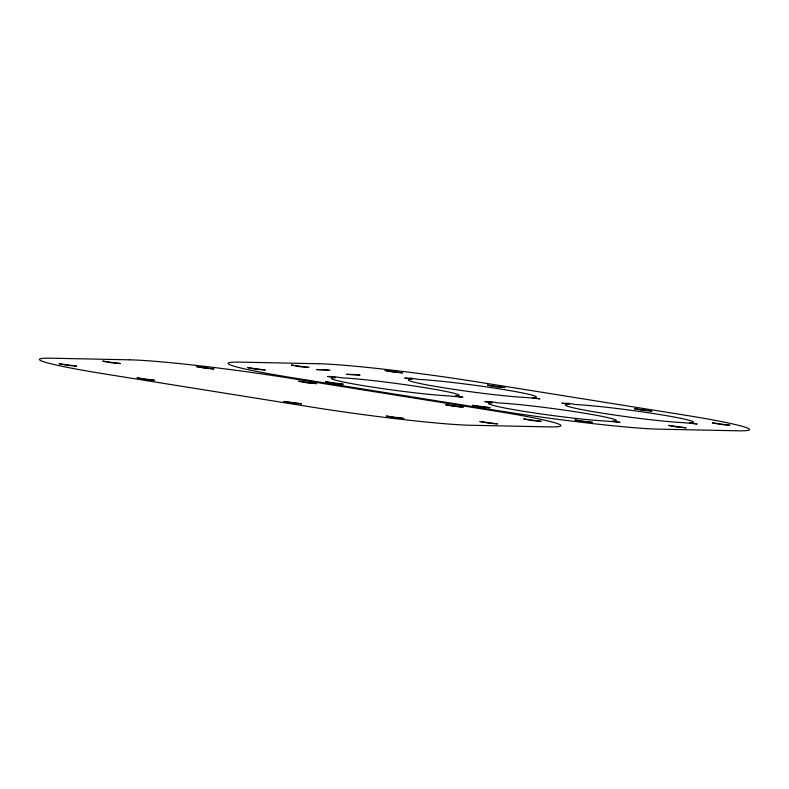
<?xml version="1.0" encoding="UTF-8"?>
<svg xmlns="http://www.w3.org/2000/svg" width="789" height="789" viewBox="0 0 789 789"><rect width="100%" height="100%" fill="white"/><g stroke="black" fill="none" stroke-linecap="round" stroke-linejoin="round"><path stroke-width="1.18" d="M59.175 363.729L67.026 365.297L76.632 366.116L59.175 363.729M102.905 361.165L110.746 362.733L120.362 363.551L102.905 361.165M137.158 377.901L144.998 379.479L154.605 380.288L137.237 377.882M196.5 366.579L204.962 368.236L213.947 368.956L196.5 366.579M247.805 367.644L255.656 369.213L265.262 370.021L247.805 367.644M291.536 365.08L299.386 366.648L308.992 367.457L291.536 365.08M298.873 381.265L307.345 382.912L316.33 383.641L298.873 381.265M284.079 401.414L292.551 403.071L301.536 403.8L284.079 401.414M325.788 381.817L333.629 383.385L343.245 384.204L325.867 381.797M385.131 370.495L392.971 372.063L402.587 372.872L385.131 370.495M386.452 416.099L394.303 417.667L403.909 418.476L386.541 416.069M445.795 404.767L453.645 406.335L463.251 407.154L445.795 404.767M487.503 385.17L495.975 386.827L504.96 387.557L487.503 385.17M472.71 405.329L481.182 406.986L490.166 407.706L472.71 405.329M480.047 421.513L488.509 423.17L497.504 423.89L480.047 421.513M523.778 418.949L532.24 420.606L541.234 421.326L523.857 418.92M575.092 420.014L582.933 421.582L592.539 422.391L575.092 420.014M634.435 408.682L642.276 410.25L651.882 411.069L634.435 408.682M668.678 425.429L676.528 426.997L686.134 427.806L668.678 425.429M712.408 422.865L720.88 424.512L729.864 425.241L712.487 422.835M129.82 359.833L51.502 358.206A119.169 6.44 7.6 0 0 105.578 374.094L312.483 407.203A119.169 6.44 7.6 0 0 470.55 425.261L548.858 426.879A119.169 6.44 7.6 0 0 494.782 410.99L287.886 377.882A119.169 6.44 7.6 0 0 129.82 359.833M318.45 363.739L240.142 362.121A119.169 6.44 7.6 0 0 294.218 378.01L501.114 411.118A119.169 6.44 7.6 0 0 659.18 429.167L737.498 430.794A119.169 6.44 7.6 0 0 683.422 414.906L476.517 381.797A119.169 6.44 7.6 0 0 318.45 363.739M326.015 369.735L316.389 369.538L329.94 370.366L326.015 369.735M356.135 374.558L346.499 374.361L360.06 375.179L356.135 374.558M334.092 376.619L327.691 376.481L335.118 377.675A64.442 3.481 7.6 0 0 367.191 386.275A64.442 3.481 7.6 0 0 449.079 395.91L462.916 397.232L455.49 396.039A64.442 3.481 7.6 0 0 423.417 387.438A64.442 3.481 7.6 0 0 341.529 377.803L334.092 376.619M411.128 378.217L404.718 378.079L412.144 379.272A64.442 3.481 7.6 0 0 444.217 387.872A64.442 3.481 7.6 0 0 526.105 397.508L539.942 398.83L532.516 397.636A64.442 3.481 7.6 0 0 500.443 389.036A64.442 3.481 7.6 0 0 418.555 379.401L411.128 378.217M491.241 401.759L484.831 401.631L492.257 402.814A64.442 3.481 7.6 0 0 524.33 411.414A64.442 3.481 7.6 0 0 606.218 421.05L620.055 422.371L612.629 421.188A64.442 3.481 7.6 0 0 580.556 412.588A64.442 3.481 7.6 0 0 498.668 402.952L491.241 401.759M568.267 403.357L561.857 403.228L569.283 404.412A64.442 3.481 7.6 0 0 601.356 413.012A64.442 3.481 7.6 0 0 683.254 422.648L697.091 423.969L689.665 422.786A64.442 3.481 7.6 0 0 657.592 414.186A64.442 3.481 7.6 0 0 575.694 404.55L568.267 403.357"/></g></svg>
